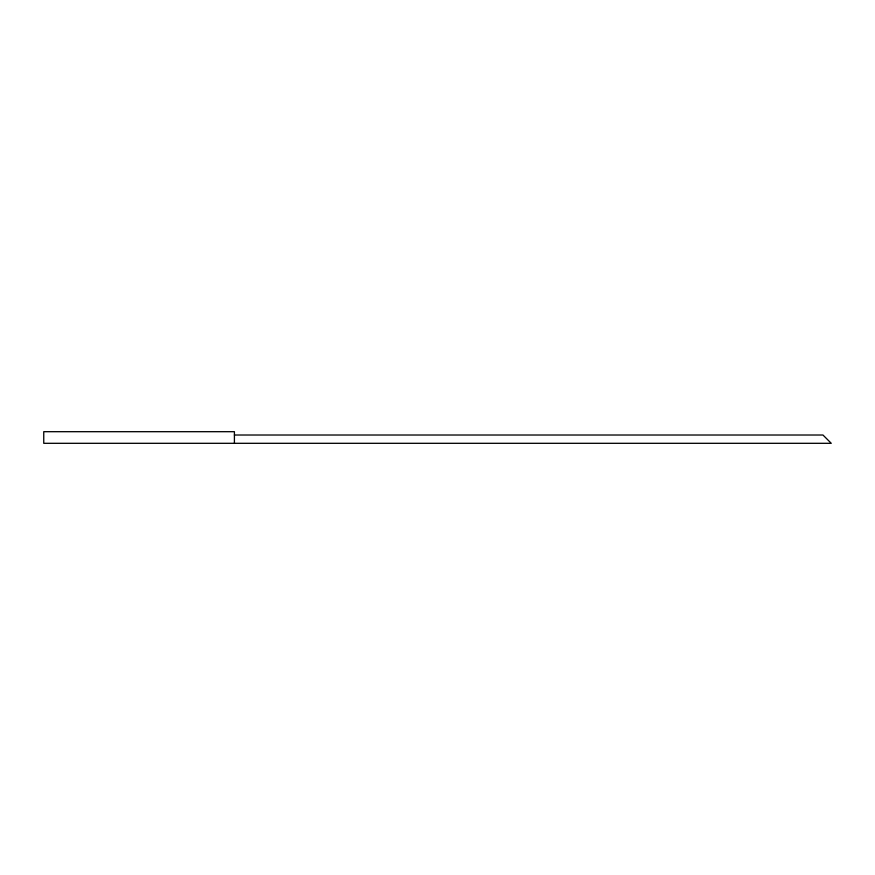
<?xml version="1.0" encoding="UTF-8"?>
<svg xmlns="http://www.w3.org/2000/svg" width="875" height="875" viewBox="0 0 875 875"><rect width="100%" height="100%" fill="white"/><g stroke="black" fill="none" stroke-linecap="round" stroke-linejoin="round"><path stroke-width="1.31" d="M234.412 435.017L822.959 435.017L831.25 443.308L43.75 443.308L43.75 431.692L234.412 431.692L234.412 443.308"/></g></svg>
